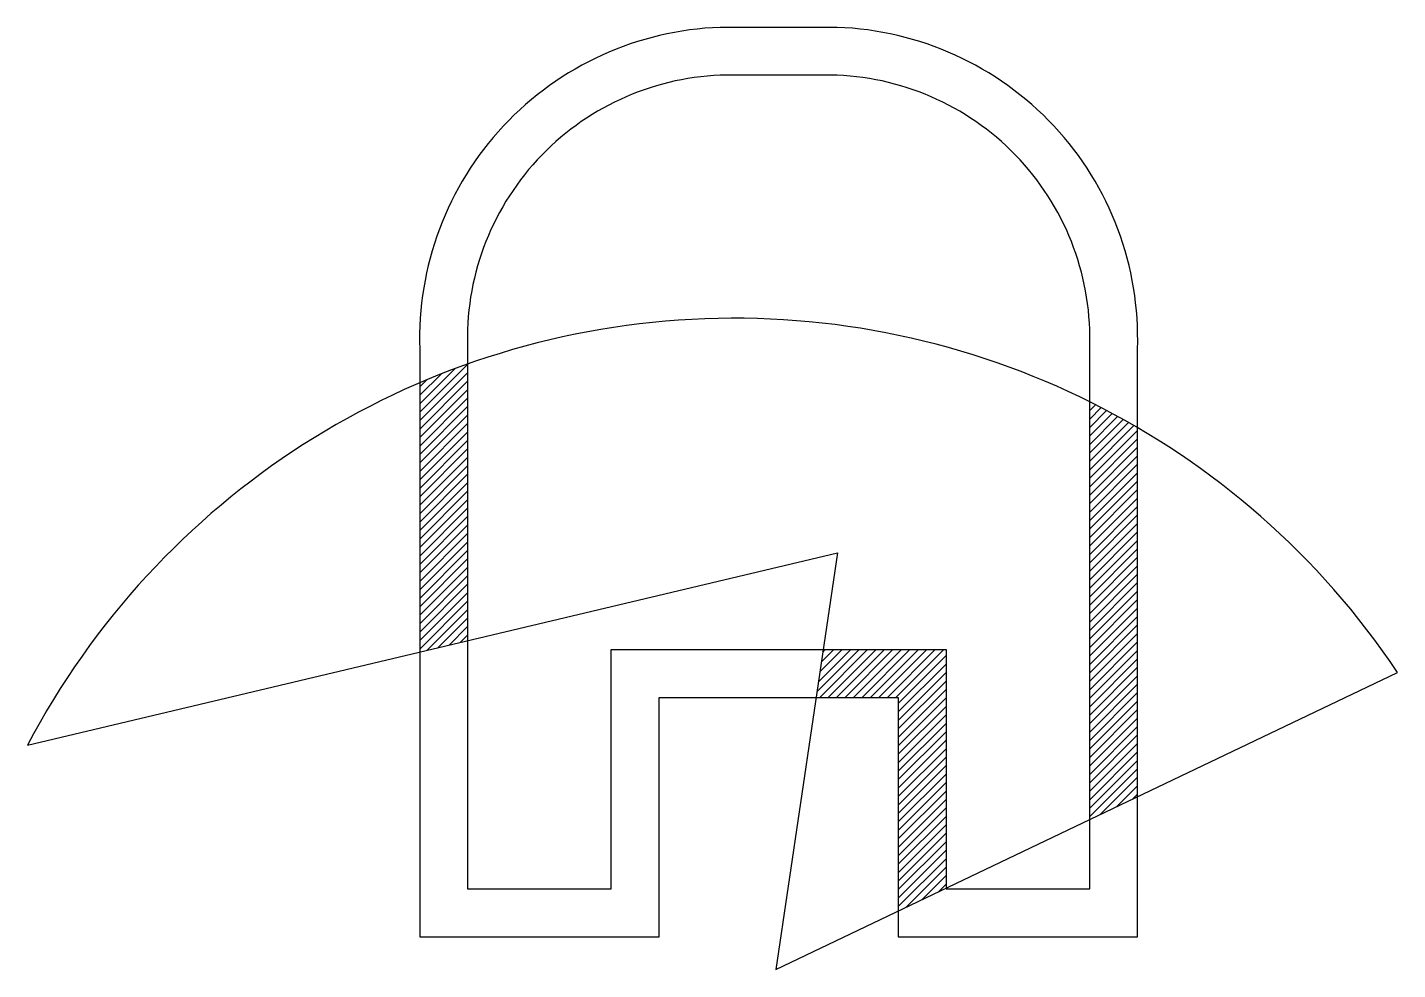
# Model space of a CAD drawing. Extents: x -8.2 to 20.4, y -0.7 to 19.
import ezdxf

# ---------------------------------------------------------------- set-up
doc = ezdxf.new("R2010")
doc.units = 0
doc.header["$MEASUREMENT"] = 0

msp = doc.modelspace()

# ---------------------------------------------------------------- hatches: boundary and pattern name
at = {"transparency": 33554687}
h = msp.add_hatch(dxfattribs=at)
h.set_pattern_fill('ANSI31', color=256, style=0, pattern_type=0)
edge = h.paths.add_edge_path(flags=0)
edge.add_line((1, 6.184), (1, 11.965))
edge.add_arc((6.571, -3.765), 16.688, 109.5027, 113.1896)
edge.add_line((0, 11.575), (0, 5.947))
edge.add_line((0, 5.947), (1, 6.184))
h.paths.add_polyline_path([(11, 1.014), (11, 6), (8.431, 6), (8.283, 5), (10, 5), (10, 0.536)], flags=0)
edge = h.paths.add_edge_path(flags=0)
edge.add_line((14, 11.178), (14, 2.448))
edge.add_line((14, 2.448), (15, 2.926))
edge.add_line((15, 2.926), (15, 10.638))
edge.add_arc((6.571, -3.765), 16.688, 59.6635, 63.5668)

# ---------------------------------------------------------------- linework, layer by layer
at = {"color": 2, "true_color": 0xffff00}
msp.add_lwpolyline([(6.28, 19, 0.414214), (0, 12.28), (0, 0), (5, 0), (5, 5), (10, 5), (10, 0), (15, 0), (15, 12.28, 0.414214), (8.72, 19)], format="xyb", close=True, dxfattribs=at)
at = {"color": 3, "true_color": 0x00ff00}
msp.add_lwpolyline([(6.28, 18, 0.414214), (1, 12.28), (1, 1), (4, 1), (4, 6), (11, 6), (11, 1), (14, 1), (14, 12.28, 0.414214), (8.72, 18)], format="xyb", close=True, dxfattribs=at)
at = {"color": 6, "true_color": 0xff00ff}
msp.add_lwpolyline([(-8.2, 4), (8.729, 8.02), (7.443, -0.686), (20.435, 5.524, 0.56836)], format="xyb", close=True, dxfattribs=at)

doc.saveas('drawing.dxf')
